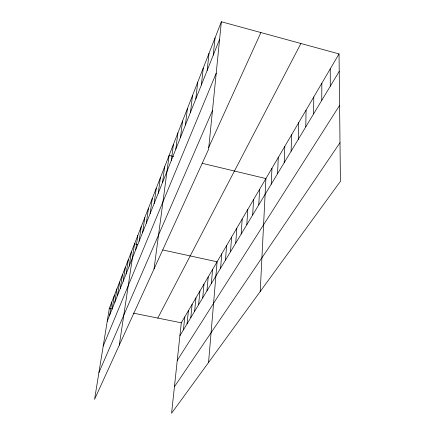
<?xml version="1.0" encoding="UTF-8"?>
<svg xmlns="http://www.w3.org/2000/svg" width="435" height="435" viewBox="0 0 435 435"><rect width="100%" height="100%" fill="white"/><g stroke="black" fill="none" stroke-linecap="round" stroke-linejoin="round"><path stroke-width="0.65" d="M321.748 100.382L321.829 83.232M313.586 113.926L313.782 96.945M305.772 126.889L306.077 110.082M298.285 139.314L298.693 122.675M291.107 151.222L291.602 134.758M284.213 162.657L284.8 146.361M277.595 173.636L278.259 157.513M271.233 184.195L271.967 168.242M260.217 291.51L265.91 178.567L202.199 163.31M258.765 204.88L259.624 189.274M252.67 214.999L253.589 199.567M246.808 224.726L247.781 209.474M241.169 234.084L242.186 219.006M235.737 243.094L236.803 228.185M230.501 251.778L231.61 237.037M225.455 260.146L226.602 245.579M220.588 268.226L221.768 253.817M208.555 362.464L217.098 261.778L162.772 249.962M211.35 283.56L212.584 269.472M206.957 290.841L208.224 276.91M202.715 297.883L203.999 284.109M198.605 304.701L199.915 291.075M221.361 21.75L208.599 149.281L94.574 399.341L109.332 308.295L221.361 21.75L339.028 53.913L340.426 181.324L171.586 413.25L181.297 322.813L339.028 53.913M194.63 311.297L195.957 297.823M190.775 317.691L192.118 304.359M187.045 323.885L188.404 310.699M213.242 55.191L215.048 37.894M183.423 329.893L184.793 316.843M207.158 70.454L209.023 53.309M201.351 85.032L203.259 68.045M195.799 98.962L197.751 82.144M190.486 112.301L192.471 95.64M185.397 125.079L187.414 108.581M180.514 137.329L182.559 120.995M175.832 149.085L177.899 132.914M171.336 160.374L173.418 144.371M154.044 268.917L169.112 155.387L173.668 156.475M162.532 182.466L164.653 166.801M158.237 193.254L160.363 177.763M154.104 203.618L156.247 188.301M150.135 213.585L152.283 198.436M146.318 223.171L148.465 208.196M142.636 232.399L144.795 217.592M139.097 241.294L141.25 226.651M135.677 249.869L137.835 235.389M119.277 345.156L134.54 243.823L137.835 244.535M129.2 266.128L131.354 251.963M126.128 273.843L128.276 259.836M123.159 281.298L125.302 267.443M117.504 295.485L119.641 281.934M120.283 288.508L122.425 274.806M114.813 302.243L116.939 288.835M109.68 315.13L111.79 302.004M112.203 308.785L114.323 295.523M107.227 321.275L219.615 39.193M103.209 346.081L216.211 73.189M98.908 372.605L212.476 110.539M208.582 147.65L260.913 32.56M157.807 318.072L300.911 43.495M179.911 335.722L339.218 71.389M177.262 360.37L339.594 105.406M174.435 386.715L340.001 142.707M109.332 308.295L112.502 308.932M133.344 313.135L181.297 322.813M330.236 68.904L330.285 86.217"/></g></svg>
